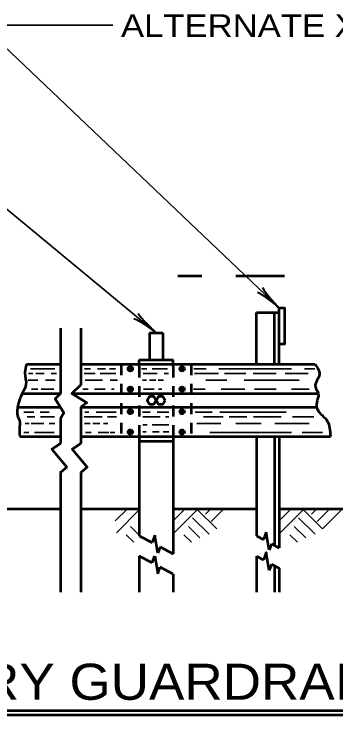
# Model space of a CAD drawing. Extents: x -108 to 748, y -62 to 482.
# Drawn here: x 274.3 to 317.2, y 90.9 to 184.1 of the extents above; entities that cross this region are included whole.
import ezdxf
from ezdxf.enums import TextEntityAlignment as Align

# ---------------------------------------------------------------- set-up
doc = ezdxf.new("R2010")
doc.units = 0
doc.header["$LTSCALE"] = 0.96
doc.linetypes.add('SHORT_DASHED', pattern=[2.7, 1.5, -1.2])
doc.layers.add('1', color=7, linetype='Continuous', lineweight=35)

msp = doc.modelspace()

# ---------------------------------------------------------------- hatches: boundary and pattern name
at = {"layer": '1'}
for points in [[(290.1166, 136.8914, 1), (289.5166, 136.8914, 1)], [(297.0166, 136.8914, 1), (296.4166, 136.8914, 1)], [(290.1166, 134.1914, 1), (289.5166, 134.1914, 1)], [(297.0166, 134.1914, 1), (296.4166, 134.1914, 1)], [(290.1166, 131.1914, 1), (289.5166, 131.1914, 1)], [(297.0166, 131.1914, 1), (296.4166, 131.1914, 1)], [(290.1166, 128.4914, 1), (289.5166, 128.4914, 1)], [(297.0166, 128.4914, 1), (296.4166, 128.4914, 1)]]:
    msp.add_hatch(color=256, dxfattribs=at).paths.add_polyline_path(points)

# ---------------------------------------------------------------- linework, layer by layer
for p, q in [((309.6166, 144.9914), (270.0771, 182.5986)), ((270.0771, 182.5986), (287.4746, 182.5986)), ((261.3746, 167.9666), (293.2666, 141.6914)), ((276.2731, 136.2914), (276.8526, 136.2914)), ((276.5215, 136.8914), (279.7915, 136.8914)), ((277.2252, 136.2914), (278.3428, 136.2914)), ((279.2948, 136.2914), (279.9985, 136.2914)), ((283.6825, 136.2914), (285.1312, 136.2914)), ((283.7239, 136.8914), (284.5103, 136.8914)), ((285.4624, 136.8914), (286.5386, 136.8914)), ((285.7935, 136.2914), (287.9046, 136.2914)), ((287.0353, 136.8914), (287.8632, 136.8914)), ((291.2988, 136.8914), (292.0025, 136.8914)), ((291.5472, 136.2914), (293.4099, 136.2914)), ((292.7476, 136.8914), (294.7758, 136.8914)), ((294.3205, 136.2914), (294.9, 136.2914)), ((298.2943, 136.8914), (299.9086, 136.8914)), ((298.377, 136.2914), (301.5643, 136.2914)), ((301.6057, 136.8914), (311.2917, 136.8914)), ((302.3508, 136.2914), (305.2069, 136.2914)), ((306.159, 136.2914), (309.222, 136.2914)), ((310.4224, 136.2914), (313.4855, 136.2914)), ((312.9888, 136.8914), (314.3962, 136.8914)), ((276.2317, 135.3914), (277.5149, 135.3914)), ((278.5497, 135.3914), (279.8329, 135.3914)), ((283.8067, 135.3914), (286.1247, 135.3914)), ((287.1595, 135.3914), (288.1115, 135.3914)), ((291.423, 135.3914), (291.9611, 135.3914)), ((292.375, 135.3914), (293.2029, 135.3914)), ((293.534, 135.3914), (294.2377, 135.3914)), ((299.8672, 135.3914), (302.6819, 135.3914)), ((304.9999, 135.3914), (312.2851, 135.3914)), ((276.6456, 134.1914), (277.5149, 134.1914)), ((277.9702, 134.1914), (279.626, 134.1914)), ((283.5169, 134.1914), (284.2206, 134.1914)), ((285.0485, 134.1914), (286.4558, 134.1914)), ((287.3251, 134.1914), (287.6562, 134.1914)), ((291.5886, 134.1914), (292.9959, 134.1914)), ((293.5754, 134.1914), (294.0118, 134.1914)), ((298.2529, 134.1914), (299.7844, 134.1914)), ((301.9369, 134.1914), (305.0827, 134.1914)), ((306.3659, 134.1914), (309.222, 134.1914)), ((311.2917, 134.1914), (313.6511, 134.1914)), ((275.6522, 131.122), (276.9768, 131.122)), ((276.1075, 130.522), (277.101, 130.522)), ((277.8047, 131.122), (279.0051, 131.122)), ((277.8874, 130.522), (279.7087, 130.522)), ((283.6825, 130.522), (286.0833, 130.522)), ((283.7653, 131.122), (284.3034, 131.122)), ((285.2968, 131.122), (287.946, 131.122)), ((286.787, 130.522), (287.9874, 130.522)), ((291.4644, 131.122), (292.4578, 131.122)), ((291.5058, 130.522), (293.7824, 130.522)), ((293.4099, 131.122), (294.9414, 131.122)), ((294.5275, 130.522), (294.9414, 130.522)), ((298.4598, 131.122), (300.7365, 131.122)), ((299.5774, 130.522), (302.1852, 130.522)), ((301.7299, 131.122), (310.588, 131.122)), ((302.9717, 130.522), (305.3311, 130.522)), ((306.2003, 130.522), (309.9257, 130.522)), ((311.4159, 130.522), (314.272, 130.522)), ((275.8178, 129.622), (276.3559, 129.622)), ((276.6043, 129.622), (278.3014, 129.622)), ((279.0051, 129.622), (279.7915, 129.622)), ((283.7239, 129.622), (284.4689, 129.622)), ((284.8415, 129.622), (285.7521, 129.622)), ((286.2489, 129.622), (286.8284, 129.622)), ((298.6668, 129.622), (301.8541, 129.622)), ((303.8823, 129.622), (307.2352, 129.622)), ((309.0565, 129.622), (313.6097, 129.622)), ((291.5058, 129.4264), (292.0853, 129.4264)), ((292.7476, 129.4264), (294.9414, 129.4264)), ((275.6522, 128.422), (276.3145, 128.422)), ((277.0596, 128.422), (279.6673, 128.422)), ((283.8481, 128.422), (284.5931, 128.422)), ((285.5452, 128.422), (286.9525, 128.422)), ((287.1181, 128.422), (287.7804, 128.422)), ((291.5058, 128.5155), (291.9197, 128.5155)), ((292.789, 128.5155), (293.6582, 128.5155)), ((294.1963, 128.5155), (294.9414, 128.5155)), ((300.4053, 128.422), (311.2917, 128.422)), ((312.6991, 128.422), (315.3896, 128.422)), ((289.4054, 118.2434), (287.8214, 116.6594)), ((291.1094, 118.2434), (287.9654, 115.0994)), ((297.1006, 118.2434), (295.5166, 116.6594)), ((298.8046, 118.2434), (295.6606, 115.0994)), ((298.6846, 118.2434), (301.3246, 115.6034)), ((300.5086, 118.2434), (299.8366, 117.5474)), ((302.2366, 118.2434), (300.5806, 116.5874)), ((311.2006, 118.2434), (309.6166, 116.6594)), ((312.9046, 118.2434), (309.7606, 115.0994)), ((312.7846, 118.2434), (315.4246, 115.6034)), ((314.6086, 118.2434), (313.9366, 117.5474)), ((316.3366, 118.2434), (314.6806, 116.5874)), ((318.0406, 118.2434), (315.4246, 115.6034)), ((298.1086, 117.0914), (300.3406, 114.8834)), ((312.2086, 117.0914), (314.4406, 114.8834)), ((289.8614, 115.9394), (291.0166, 114.7842)), ((297.5566, 115.9394), (299.0926, 114.4034)), ((311.6566, 115.9394), (313.1926, 114.4034)), ((289.2614, 114.8354), (290.2934, 113.8274)), ((296.9566, 114.8354), (297.9886, 113.8274)), ((311.0566, 114.8354), (312.0886, 113.8274))]:
    msp.add_line(p, q, dxfattribs=at)
at = {"layer": '1', "lineweight": 53}
for p, q in [((296.1535, 149.2798), (299.3487, 149.2798)), ((303.8487, 149.2798), (310.3487, 149.2798)), ((309.6166, 137.4914), (309.6166, 144.9914)), ((306.6166, 137.4914), (306.6166, 144.3914)), ((306.6166, 144.3914), (309.6166, 144.3914)), ((309.0166, 137.4914), (309.0166, 144.3914)), ((280.5166, 142.2914), (280.5166, 133.5914)), ((283.2166, 142.2914), (283.2166, 134.7656)), ((292.3666, 141.6914), (292.3666, 138.0914)), ((292.3666, 141.6914), (294.1666, 141.6914)), ((294.1666, 141.6914), (294.1666, 138.0914)), ((291.0166, 137.1914), (291.0166, 138.0914)), ((291.0166, 138.0914), (295.5166, 138.0914)), ((295.5166, 137.1914), (295.5166, 138.0914)), ((276.0166, 137.4914), (280.5166, 137.4914)), ((283.2166, 137.4914), (314.4166, 137.4914)), ((275.4166, 133.5914), (280.5166, 133.5914)), ((282.0166, 133.5914), (314.8438, 133.5914)), ((274.8166, 131.7914), (280.5166, 131.7914)), ((283.2166, 131.7914), (314.6134, 131.7914)), ((283.2166, 131.7914), (283.2166, 126.9393)), ((280.5166, 130.3049), (280.5166, 126.9393)), ((275.1166, 127.8914), (280.5166, 127.8914)), ((283.2166, 127.8914), (316.4566, 127.8914)), ((291.0166, 128.1914), (291.0166, 114.6914)), ((295.5166, 128.1914), (295.5166, 112.2914)), ((306.6166, 127.8914), (306.6166, 114.6914)), ((309.0166, 127.8914), (309.0166, 113.4114)), ((309.6166, 127.8914), (309.6166, 113.0914)), ((291.0166, 127.2914), (295.5166, 127.2914)), ((280.5166, 123.1072), (280.4382, 123.0418)), ((281.3598, 123.81), (280.5166, 123.1072)), ((280.5166, 123.1072), (280.5166, 107.1914)), ((283.2166, 123.1072), (283.2166, 107.1914)), ((257.7166, 118.2914), (280.5166, 118.2914)), ((283.2166, 118.2914), (291.0166, 118.2914)), ((295.5166, 118.2914), (306.6166, 118.2914)), ((309.6166, 118.2914), (333.9166, 118.2914)), ((291.0166, 114.6914), (292.7371, 113.7737)), ((293.0801, 114.7569), (292.7371, 113.7737)), ((293.5018, 112.3656), (293.0801, 114.7569)), ((306.6166, 114.6914), (307.5467, 114.1953)), ((307.8897, 115.1785), (307.5467, 114.1953)), ((308.3114, 112.7872), (307.8897, 115.1785)), ((293.796, 113.209), (293.5018, 112.3656)), ((293.796, 113.209), (295.5166, 112.2914)), ((308.6056, 113.6306), (308.3114, 112.7872)), ((308.6056, 113.6306), (309.6166, 113.0914)), ((292.7372, 111.0738), (291.0166, 111.9914)), ((291.0166, 111.9914), (291.0166, 107.1914)), ((292.7372, 111.0738), (293.0642, 112.0113)), ((293.0642, 112.0113), (293.4859, 109.62)), ((306.6166, 111.9914), (306.6166, 107.1914)), ((306.6166, 111.9914), (307.5467, 111.4953)), ((293.4859, 109.62), (293.7961, 110.5091)), ((295.5166, 109.5914), (293.7961, 110.5091)), ((308.6056, 110.9306), (308.3114, 110.0872)), ((308.6056, 110.9306), (309.6166, 110.3914)), ((309.0166, 110.7114), (309.0166, 107.1914)), ((309.6166, 110.3914), (309.6166, 107.1914)), ((295.5166, 109.5914), (295.5166, 107.1914)), ((233.8144, 91.455), (359.4092, 91.455)), ((233.8144, 90.855), (359.4092, 90.855))]:
    msp.add_line(p, q, dxfattribs=at)
at = {"layer": '1', "linetype": 'SHORT_DASHED', "lineweight": 53}
for p, q in [((288.6166, 137.4914), (288.6166, 127.8914)), ((291.0166, 137.1914), (291.0166, 128.1914)), ((295.5166, 137.1914), (295.5166, 128.1914)), ((297.9166, 137.4914), (297.9166, 127.8914))]:
    msp.add_line(p, q, dxfattribs=at)
at = {"layer": '1', "lineweight": 53}
for points in [[(309.6166, 144.9914), (310.3366, 144.9914), (310.3366, 140.1914), (309.6166, 140.1914)], [(283.2166, 134.7656), (282.0166, 133.5914), (284.0477, 132.3758), (283.2166, 131.7914)], [(280.5166, 133.5914), (279.8238, 132.9135), (280.9911, 131.0228), (280.5166, 130.3049)], [(280.5166, 126.9393), (279.3631, 126.1915), (281.3598, 123.81)], [(283.2166, 126.9393), (282.0631, 126.1915), (284.0598, 123.81), (283.2166, 123.1072)], [(308.3114, 110.0872), (307.8897, 112.4785), (307.5467, 111.4953)]]:
    msp.add_lwpolyline(points, dxfattribs=at)
for points in [[(293.2666, 132.6914), (292.9666, 133.211), (292.3666, 133.211), (292.0666, 132.6914), (292.3666, 132.1718), (292.9666, 132.1718)], [(294.4666, 132.6914), (294.1666, 133.211), (293.5666, 133.211), (293.2666, 132.6914), (293.5666, 132.1718), (294.1666, 132.1718)]]:
    msp.add_lwpolyline(points, close=True, dxfattribs=at)
for centre in [(289.8166, 136.8914), (296.7166, 136.8914), (289.8166, 134.1914), (296.7166, 134.1914), (289.8166, 131.1914), (296.7166, 131.1914), (289.8166, 128.4914), (296.7166, 128.4914)]:
    msp.add_circle(centre, 0.3, dxfattribs=at)
at = {"layer": '1', "lineweight": 40}
for centre, major_axis, ratio, start_param, end_param in [((308.8173, 146.1021), (1.382, -1.6053), 0.07063, 3.1407148, 5.41811), ((308.8173, 146.1021), (1.382, -1.6053), 0.07063, 3.1407148, 5.41811), ((308.4393, 145.6536), (1.6818, -1.341), 0.122415, 0.8963533, 3.1415927), ((308.4393, 145.6536), (1.6818, -1.341), 0.122415, 0.8963533, 3.1415927), ((292.0451, 142.2681), (1.773, -1.2179), 0.122415, 0.8963533, 3.1415927), ((292.3903, 142.7424), (1.4927, -1.5029), 0.07063, 3.1407148, 5.41811)]:
    msp.add_ellipse(centre, major_axis=major_axis, ratio=ratio, start_param=start_param, end_param=end_param, dxfattribs=at)
at = {"layer": '1', "lineweight": 53}
for points in [[(276.0166, 137.4914), (275.7869, 136.3691), (275.9285, 134.7877), (275.4166, 133.5914), (274.9847, 132.4748), (274.8166, 131.7914), (274.7488, 131.0114), (274.8667, 130.4922), (275.1263, 129.8077), (275.0791, 129.2649), (275.1166, 127.8914)], [(314.4166, 137.4914), (314.9974, 136.1785), (314.4598, 134.4884), (314.8438, 133.5914), (314.6902, 132.6447), (314.6134, 131.7914), (315.919, 130.1095), (316.4566, 127.8914)]]:
    msp.add_spline(points, degree=3, dxfattribs=at)

# ---------------------------------------------------------------- texts
at = {"layer": '1', "width": 1.15}
msp.add_text('ALTERNATE XR-1 POST MOUNTED DELINEATOR', height=3, dxfattribs=at).set_placement((342.6645, 181.0353), align=Align.CENTER)
at = {"layer": '1', "width": 1.1}
msp.add_text('TEMPORARY GUARDRAIL BARRIER', height=4.8, dxfattribs=at).set_placement((235.0391, 92.8763))

doc.saveas('drawing.dxf')
